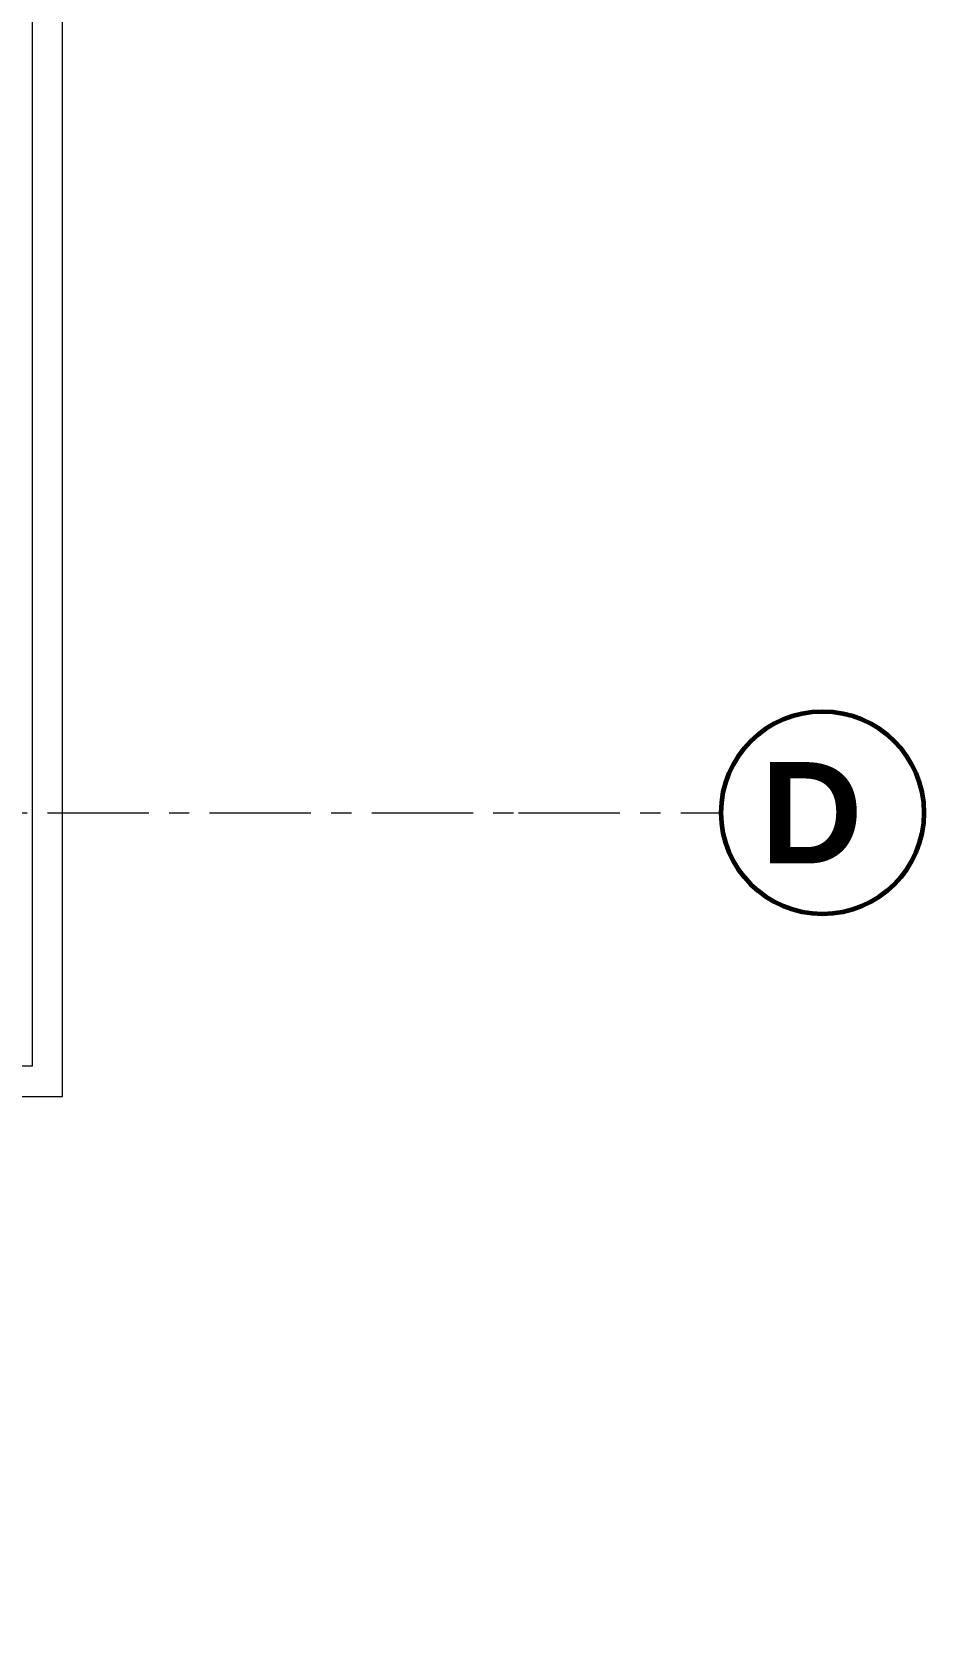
# Model space of a CAD drawing. Header units: inches. Extents: x -19 to 5698, y -728 to 92.
# Drawn here: x 144.67 to 149.07, y 3.38 to 11.3 of the extents above; entities that cross this region are included whole.
import ezdxf

# ---------------------------------------------------------------- set-up
doc = ezdxf.new("R2010")
doc.units = ezdxf.units.IN
doc.header["$MEASUREMENT"] = 0
doc.set_wipeout_variables(frame=1)
doc.linetypes.add('Punto & Raya', pattern=[0.65, 0.5, -0.075, 0, -0.075])
doc.linetypes.add('Wipeout_Contour', pattern=[1, 0, -1])
for name, color, linetype in [('02 _ ARQ _ ALB _ Ejes Generales', 251, 'Continuous'), ('08 _ STR _ EXT _ 07 Losa Aligerada', 7, 'Continuous'), ('Estructura - 04 MURO', 7, 'Continuous')]:
    doc.layers.add(name, color=color, linetype=linetype)
doc.styles.add('Estilo_Generado_1', font='swisseb.ttf')

msp = doc.modelspace()

# ---------------------------------------------------------------- linework, layer by layer
at = {"layer": '02 _ ARQ _ ALB _ Ejes Generales', "color": 251, "linetype": 'Punto & Raya', "lineweight": 13, "true_color": 0x636466}
msp.add_line((147.07, 7.45), (148.07, 7.45), dxfattribs=at)
at = {"layer": '02 _ ARQ _ ALB _ Ejes Generales', "color": 7, "linetype": 'Continuous', "lineweight": 60}
msp.add_circle((148.57, 7.45), 0.5, dxfattribs=at)
at = {"layer": '08 _ STR _ EXT _ 07 Losa Aligerada', "color": 7, "linetype": 'Continuous', "lineweight": 18, "flags": 128}
msp.add_lwpolyline([(129.57, 3.3753), (137.07, 3.3753), (137.07, 6.05), (144.82, 6.05), (144.82, 14.9999), (144.07, 14.9999), (144.07, 15.1499), (144.07, 15.7999), (144.07, 18.1001), (144.07, 18.1001), (144.07, 20.35), (139.17, 20.35), (139.17, 22.35), (139.17, 22.6), (139.17, 24.5), (139.17, 24.75), (139.17, 26.75), (144.07, 26.75), (144.07, 29.7)], dxfattribs=at)

# ---------------------------------------------------------------- texts
at = {"layer": '02 _ ARQ _ ALB _ Ejes Generales', "color": 7, "lineweight": 30, "insert": (148.2637, 7.7), "char_height": 0.5, "attachment_point": 1, "style": 'Estilo_Generado_1'}
msp.add_mtext('\\A1;{\\pql;\\pt0;\\fSwis721 Ex BT|b1|i0|c0|p34;D}', dxfattribs=at)

# ---------------------------------------------------------------- next in the draw order: wipeouts: each hides what was drawn before it
at = {"color": 254, "linetype": 'Wipeout_Contour', "lineweight": 0, "ltscale": 2568.557334}
msp.add_wipeout([(144.67, 6.2), (144.82, 6.05), (144.82, 6.2)], dxfattribs=at).dxf.layer = 'Estructura - 04 MURO'

# ---------------------------------------------------------------- next in the draw order: wipeouts: each hides what was drawn before it
at = {"color": 254, "linetype": 'Wipeout_Contour', "lineweight": 0, "ltscale": 2569.399087}
msp.add_wipeout([(144.67, 6.05), (144.82, 6.05), (144.67, 6.2)], dxfattribs=at).dxf.layer = 'Estructura - 04 MURO'

# ---------------------------------------------------------------- next in the draw order: linework, layer by layer
at = {"layer": 'Estructura - 04 MURO', "color": 7, "linetype": 'Continuous', "lineweight": 13, "flags": 128}
for points in [[(144.67, 6.2), (137.07, 6.2)], [(144.82, 6.05), (144.82, 6.2)], [(137.07, 6.05), (144.82, 6.05)]]:
    msp.add_lwpolyline(points, dxfattribs=at)

# ---------------------------------------------------------------- next in the draw order: wipeouts: each hides what was drawn before it
at = {"color": 254, "linetype": 'Wipeout_Contour', "lineweight": 0, "ltscale": 3425.524204}
msp.add_wipeout([(144.82, 6.2), (144.82, 14.9999), (144.67, 14.9999), (144.67, 6.2)], dxfattribs=at).dxf.layer = 'Estructura - 04 MURO'

# ---------------------------------------------------------------- next in the draw order: linework, layer by layer
at = {"layer": '02 _ ARQ _ ALB _ Ejes Generales', "color": 251, "linetype": 'Punto & Raya', "lineweight": 13, "true_color": 0x636466}
msp.add_line((98.3454, 7.45), (147.07, 7.45), dxfattribs=at)
at = {"layer": 'Estructura - 04 MURO', "color": 7, "linetype": 'Continuous', "lineweight": 13, "flags": 128}
for points in [[(144.67, 14.9999), (144.67, 6.2)], [(144.82, 6.2), (144.82, 14.9999)]]:
    msp.add_lwpolyline(points, dxfattribs=at)

doc.saveas('drawing.dxf')
